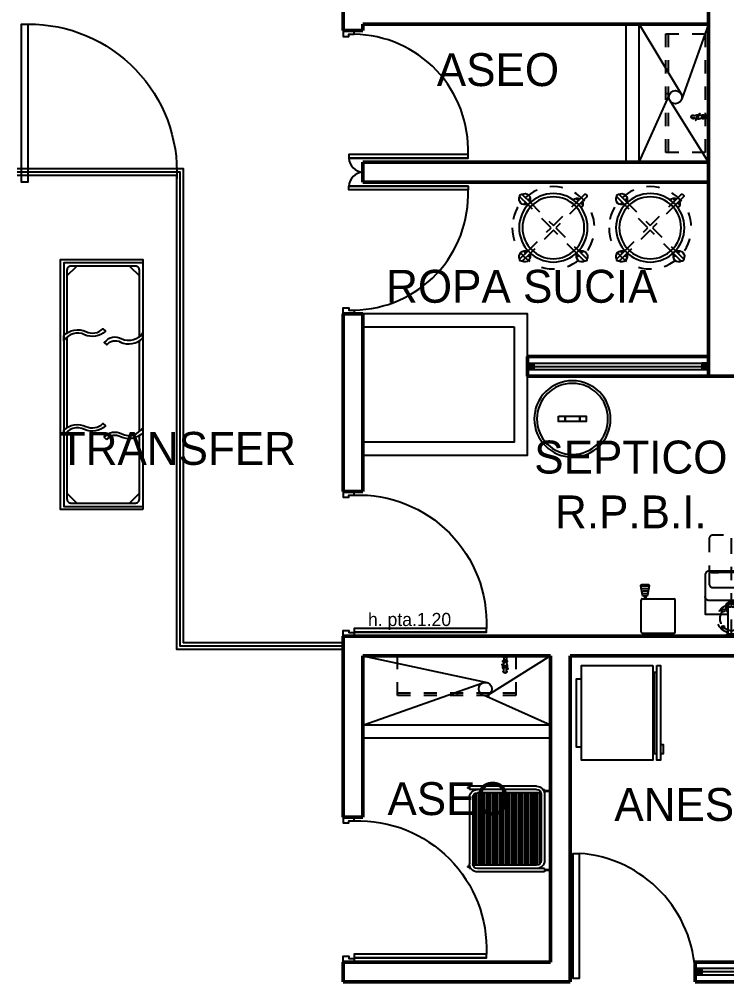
# Model space of a CAD drawing. Header units: millimetres. Extents: x 2523 to 2756, y 378 to 482.
# Drawn here: x 2580.59 to 2585.96, y 447.35 to 454.66 of the extents above; entities that cross this region are included whole.
import ezdxf

# ---------------------------------------------------------------- set-up
doc = ezdxf.new("R2010")
doc.units = ezdxf.units.MM
for name, pattern in [('DIVIDE5', [0.24, 0.12, -0.04, 0, -0.04, 0, -0.04]), ('H25', [0.06, 0.0375, -0.0225]), ('HIDDE30', [0.048, 0.03, -0.018]), ('HIDDEN5', [0.07, 0.04, -0.03])]:
    doc.linetypes.add(name, pattern=pattern)
for name, color, linetype in [('CANCEL', 6, 'Continuous'), ('DUROCK', 101, 'Continuous'), ('MOBILIARIO', 161, 'Continuous'), ('NOTAS', 2, 'Continuous'), ('PISOS', 1, 'Continuous'), ('PUERTAS', 2, 'Continuous'), ('TEXTOS', 3, 'Continuous')]:
    doc.layers.add(name, color=color, linetype=linetype)
doc.layers.add('MUROS', color=7, linetype='Continuous', lineweight=50)
doc.styles.add('BOLD', font='GOTHIC.TTF')
doc.styles.add('STYLE1', font='GOTHIC.TTF')

# ---------------------------------------------------------------- blocks, each defined once
blk = doc.blocks.new('PK95')
at = {"layer": 'CANCEL'}
blk.add_lwpolyline([(-0.9283, -0.025), (-0.9283, 0.925), (-0.8806, 0.925), (-0.8806, -0.025), (-0.9283, -0.025), (-0.9283, 0.915)], dxfattribs=at)
blk.add_arc((-0.9467, -0.0196), 0.9469, 1.18473, 85.99622, dxfattribs=at)
blk = doc.blocks.new('PK120')
at = {"layer": 'CANCEL'}
blk.add_lwpolyline([(1.1783, -0.025), (1.1783, 1.175), (1.1306, 1.175), (1.1306, -0.025), (1.1783, -0.025), (1.1783, 1.165)], dxfattribs=at)
blk.add_arc((1.1237, 0.0502), 1.1248, 89.65061, 182.55726, dxfattribs=at)
blk = doc.blocks.new('P110')
at = {"color": 2}
blk.add_lwpolyline([(0.0317, 1.0882), (0.0317, 0.0853), (0.0317, 1.0882), (0.0594, 1.0882), (0.0594, 0.0853), (0.0317, 0.0853)], close=True, dxfattribs=at)
for points in [[(0, 0.0161), (0, 0), (0.0432, 0), (0.0432, 0.0443), (0.0277, 0.0443), (0.0277, 0.0853), (0, 0.0853), (0, 0.0678)], [(1.1, 0.0161), (1.1, 0), (1.0568, 0), (1.0568, 0.0443), (1.0723, 0.0443), (1.0723, 0.0853), (1.1, 0.0853), (1.1, 0.0678)]]:
    blk.add_lwpolyline(points, dxfattribs=at)
at = {"color": 8}
blk.add_arc((0.0995, 0.1158), 0.9733, 358.20212, 92.36267, dxfattribs=at)
blk = doc.blocks.new('15720465')
at = {"color": 8, "linetype": 'DIVIDE5'}
blk.add_line((0, 0), (0, -0.823), dxfattribs=at)
blk.add_lwpolyline([(0.0304, -0.01, 0.418445), (0.0404, 0), (-0.0404, 0, 0.418445), (-0.0304, -0.01)], format="xyb", close=True)
for points in [[(-0.0279, -0.01), (-0.0279, -0.2139, 1), (0.0279, -0.2139), (0.0279, -0.01)], [(-0.0279, -0.162), (-0.2, -0.162), (-0.2, -0.459, 0.414214), (-0.17, -0.489), (0.17, -0.489, 0.414214), (0.2, -0.459), (0.2, -0.162), (0.0279, -0.162)], [(-0.2, -0.2958, -0.414214), (-0.17, -0.2658), (0.17, -0.2658, -0.414214), (0.2, -0.2958)], [(0.15, -0.479), (0.16, -0.479, 0.414214), (0.17, -0.469), (0.17, -0.3929, 0.414214), (0.14, -0.3629), (-0.14, -0.3629, 0.414214), (-0.17, -0.3929), (-0.17, -0.469, 0.414214), (-0.16, -0.479), (-0.15, -0.479)]]:
    blk.add_lwpolyline(points, format="xyb")
at = {"color": 8}
blk.add_lwpolyline([(-0.0279, -0.1879), (-0.0429, -0.2139), (-0.0215, -0.251), (0.0215, -0.251), (0.0429, -0.2139), (0.0279, -0.1879)], dxfattribs=at)
at = {"color": 8, "linetype": 'HIDDE30'}
blk.add_lwpolyline([(-0.15, -0.4805), (-0.17, -0.4805), (-0.17, -0.732, 0.414214), (-0.14, -0.762), (0.14, -0.762, 0.414214), (0.17, -0.732), (0.17, -0.4805), (0.15, -0.4805)], format="xyb", dxfattribs=at)
at = {"color": 8}
for points in [[(-0.15, -0.4835), (-0.1, -0.4835), (-0.1, -0.476), (-0.15, -0.476)], [(0.15, -0.4835), (0.1, -0.4835), (0.1, -0.476), (0.15, -0.476)]]:
    blk.add_lwpolyline(points, close=True, dxfattribs=at)
blk.add_lwpolyline([(-0.1, -0.479), (0.1, -0.479)])
at = {"color": 8, "linetype": 'HIDDE30'}
blk.add_lwpolyline([(0.1, -0.4805), (-0.1, -0.4805)], dxfattribs=at)
blk.add_circle((0, -0.127), 0.109, dxfattribs=at)
at = {"color": 8}
for centre in [(-0.0629, -0.0641), (0.0629, -0.0641), (-0.0629, -0.1899), (0.0629, -0.1899)]:
    blk.add_circle(centre, 0.01, dxfattribs=at)
at = {"color": 8, "linetype": 'HIDDE30'}
for start, end in [(141.44112, 218.55888), (51.44112, 128.55888), (321.44112, 38.55888), (231.44112, 308.55888)]:
    blk.add_arc((0, -0.127), 0.089, start, end, dxfattribs=at)
at = {"color": 8}
blk.add_arc((0, -0.2139), 0.0454, 130.56797, 49.43203, dxfattribs=at)
blk = doc.blocks.new('A$C190E7DBA')
at = {"layer": 'MOBILIARIO'}
for p, q in [((-0.0852, -0.0115), (-0.0852, 0.0107)), ((-0.0819, 0.006), (-0.0736, 0.006)), ((-0.0702, -0.0115), (-0.0702, 0.0107)), ((-0.0702, 0.01), (-0.0484, 0.01)), ((-0.0484, -0.0115), (-0.0484, 0.0107)), ((-0.0451, 0.006), (-0.0368, 0.006)), ((-0.0334, -0.0115), (-0.0334, 0.0107)), ((0.0027, 0.0022), (-0.0029, -0.0019)), ((0.0029, 0.0019), (-0.0027, -0.0022)), ((-0.0819, -0.0067), (-0.0736, -0.0067)), ((-0.0702, -0.01), (-0.0484, -0.01)), ((-0.0451, -0.0067), (-0.0368, -0.0067))]:
    blk.add_line(p, q, dxfattribs=at)
for points in [[(-0.0736, -0.0155, 0.763328), (-0.0736, -0.0067, 0.52558), (-0.0736, 0.006, 0.702359), (-0.0736, 0.0155), (-0.0819, 0.0155, 0.702359), (-0.0819, 0.006, 0.52558), (-0.0819, -0.0067, 0.763328), (-0.0819, -0.0155)], [(-0.0368, -0.0155, 0.763328), (-0.0368, -0.0067, 0.52558), (-0.0368, 0.006, 0.702359), (-0.0368, 0.0155), (-0.0451, 0.0155, 0.702359), (-0.0451, 0.006, 0.52558), (-0.0451, -0.0067, 0.763328), (-0.0451, -0.0155)], [(0.0143, -0.023), (0.0065, -0.0124, 0.162144), (0, -0.0075, -0.507847), (-0.0071, 0.0023, 0.162144), (-0.0098, 0.01), (-0.0175, 0.0207, -1), (-0.0143, 0.023), (-0.0065, 0.0124, 0.162144), (0, 0.0075, -0.507847), (0.0071, -0.0023, 0.162144), (0.0098, -0.01), (0.0175, -0.0207, -1)]]:
    blk.add_lwpolyline(points, format="xyb", close=True, dxfattribs=at)
for points in [[(-0.0334, 0.01), (-0.0251, 0.01, -0.081673), (-0.0135, 0.0152)], [(0.0123, -0.0136, 0.082287), (0.0213, -0.0095), (0.0385, -0.0095, 0.789474), (0.0385, 0.0095), (0.0213, 0.0095, 0.215191), (-0.0092, 0.0161)], [(-0.0334, -0.01), (-0.0251, -0.01, 0.247261), (0.0085, -0.0152)]]:
    blk.add_lwpolyline(points, format="xyb", dxfattribs=at)
blk.add_circle((0, 0), 0.00346, dxfattribs=at)
blk.add_arc((0.0362, 0), 0.0138, 223.63586, 136.36414, dxfattribs=at)
blk = doc.blocks.new('31910456')
at = {"color": 8, "linetype": 'H25'}
for p, q in [((35.567, 5.3042), (35.567, 5.057)), ((35.592, 5.057), (35.592, 5.3042)), ((35.567, 5.057), (35.3198, 5.057)), ((35.8392, 5.057), (35.592, 5.057)), ((35.3198, 5.032), (35.567, 5.032)), ((35.567, 5.032), (35.567, 4.7848)), ((35.592, 5.032), (35.8392, 5.032)), ((35.592, 4.7848), (35.592, 5.032))]:
    blk.add_line(p, q, dxfattribs=at)
at = {"color": 8}
for points in [[(35.592, 5.3042), (35.592, 5.387, 1), (35.567, 5.387), (35.567, 5.3042)], [(35.3198, 5.057), (35.237, 5.057, 1), (35.237, 5.032), (35.3198, 5.032)], [(35.8392, 5.032), (35.922, 5.032, 1), (35.922, 5.057), (35.8392, 5.057)], [(35.567, 4.7848), (35.567, 4.702, 1), (35.592, 4.702), (35.592, 4.7848)]]:
    blk.add_lwpolyline(points, format="xyb", dxfattribs=at)
at = {"color": 8, "linetype": 'H25'}
blk.add_circle((35.5795, 5.0445), 0.3125, dxfattribs=at)
for radius in [0.26, 0.235]:
    blk.add_circle((35.5795, 5.0445), radius)
for centre, start, end in [((35.5795, 5.352), 105.32201, 252.7553), ((35.5795, 5.352), 287.2447, 74.67799), ((35.3218, 5.0445), 88.52921, 162.7553), ((35.887, 5.0445), 15.32201, 162.7553), ((35.3218, 5.0445), 197.2447, 271.47079), ((35.887, 5.0445), 197.2447, 344.67799), ((35.5795, 4.737), 107.2447, 254.67799), ((35.5795, 4.737), 285.32201, 72.7553)]:
    blk.add_arc(centre, 0.0422, start, end)
at = {"color": 8}
for centre, start, end in [((35.5683, 5.2809), 91.54464, 115.98566), ((35.5906, 5.2809), 64.01434, 88.45536), ((35.2507, 5.0556), 1.54464, 25.98566), ((35.8158, 5.0556), 1.54464, 25.98566), ((35.2507, 5.0333), 334.01434, 358.45536), ((35.8158, 5.0333), 334.01434, 358.45536), ((35.5683, 4.8081), 244.01434, 268.45536), ((35.5906, 4.8081), 271.54464, 295.98566)]:
    blk.add_arc(centre, 0.05, start, end, dxfattribs=at)
blk = doc.blocks.new('31910803')
for p, q in [((0.05, 0.1875), (0.125, 0.2625)), ((1.3115, 0.2625), (0.6225, 0.2625)), ((1.775, 0.2625), (1.85, 0.1875)), ((0.05, -0.2125), (0.125, -0.2875)), ((1.85, -0.2125), (1.775, -0.2875)), ((0.5935, -0.2875), (1.2825, -0.2875))]:
    blk.add_line(p, q)
blk.add_lwpolyline([(0, -0.3125), (0, 0.3125), (1.9, 0.3125), (1.9, -0.3125)], close=True)
blk.add_lwpolyline([(1.875, -0.3125), (1.875, 0.2875), (0.025, 0.2875), (0.025, -0.3125)])
for points in [[(0.5915, 0.2625), (0.08, 0.2625, 0.414214), (0.05, 0.2325), (0.05, -0.2575, 0.414214), (0.08, -0.2875), (0.5625, -0.2875)], [(1.3134, -0.2875), (1.82, -0.2875, 0.414214), (1.85, -0.2575), (1.85, 0.2325, 0.414214), (1.82, 0.2625), (1.3424, 0.2625)]]:
    blk.add_lwpolyline(points, format="xyb")
for points in [[(0.609, 0.1286, 0.37824), (0.5629, 0.2875), (0.6025, 0.2875, -0.313502), (0.632, 0.1188, 0.309465), (0.6536, -0.0101), (0.6355, -0.029, -0.313297)], [(1.3225, 0.2875, -0.313502), (1.352, 0.1188, 0.309465), (1.3735, -0.0101), (1.3554, -0.029, -0.313297), (1.3289, 0.1286, 0.37824), (1.2829, 0.2875)], [(0.5314, -0.0399), (0.5495, -0.021, -0.370268), (0.576, -0.1536, 0.37824), (0.6221, -0.3125), (0.5825, -0.3125, -0.313502), (0.553, -0.1438, 0.381138)], [(1.342, -0.3125, -0.37824), (1.2959, -0.1536, 0.370268), (1.2695, -0.021), (1.2514, -0.0399, -0.381138), (1.2729, -0.1438, 0.313502), (1.3024, -0.3125)]]:
    blk.add_lwpolyline(points, format="xyb", close=True)
blk = doc.blocks.new('REFRI')
for p, q in [((0.05, 0.54), (0.05, 0.57)), ((0.05, 0.55), (0.67, 0.55)), ((0.67, 0.57), (0.67, 0.54))]:
    blk.add_line(p, q)
for points in [[(0, 0.57), (0, 0.6), (0.72, 0.6), (0.72, 0.57)], [(0, 0.54), (0.72, 0.54), (0.72, 0), (0, 0)]]:
    blk.add_lwpolyline(points, close=True)
for points in [[(0.6, 0.6), (0.6, 0.62), (0.67, 0.62), (0.67, 0.6)], [(0.62, 0), (0.62, -0.04), (0.1, -0.04), (0.1, 0)]]:
    blk.add_lwpolyline(points)
blk = doc.blocks.new('70130057')
at = {"linetype": 'HIDDEN5'}
for p, q in [((0, -0.28), (0.9, -0.28)), ((0.4541, -0.28), (0.4541, -0.3))]:
    blk.add_line(p, q, dxfattribs=at)
blk.add_lwpolyline([(0, -0.3), (0, 0), (0.9, 0), (0.9, -0.3)], close=True, dxfattribs=at)
blk = doc.blocks.new('1N-cir-endo-ceye$0$TOCOCIRUGIA$0$438')
at = {"linetype": 'Continuous'}
for p, q in [((-0.6, 0.302), (-0.6, 0.298)), ((-0.6, 0.302), (-0.57, 0.302)), ((-0.6, 0.298), (-0.57, 0.298)), ((-0.57, 0.2875), (-0.57, 0.3125)), ((-0.5587, 0.3125), (-0.57, 0.3125)), ((-0.51, 0.3375), (0, 0.3375)), ((-0.51, 0.3125), (0, 0.3125)), ((0, 0.3375), (0, 0.3125)), ((0, 0.327), (0.016, 0.327)), ((0, 0.323), (0.016, 0.323)), ((0.016, 0.327), (0.016, 0.323)), ((-0.57, 0.2875), (-0.5692, 0.2875)), ((-0.57, 0.2775), (-0.57, -0.2275)), ((-0.545, 0.2775), (-0.545, -0.2275)), ((-0.5435, 0.2875), (-0.06, 0.2875)), ((-0.529, 0.2875), (-0.529, -0.2569)), ((-0.513, 0.2875), (-0.513, -0.2624)), ((-0.497, 0.2875), (-0.497, -0.2625)), ((-0.481, 0.2875), (-0.481, -0.2625)), ((-0.465, 0.2875), (-0.465, -0.2625)), ((-0.449, 0.2875), (-0.449, -0.2625)), ((-0.433, 0.2875), (-0.433, -0.2625)), ((-0.417, 0.2875), (-0.417, -0.2625)), ((-0.401, 0.2875), (-0.401, -0.2625)), ((-0.385, 0.2875), (-0.385, -0.2625)), ((-0.369, 0.2875), (-0.369, -0.2625)), ((-0.353, 0.2875), (-0.353, -0.2625)), ((-0.337, 0.2875), (-0.337, -0.2625)), ((-0.321, 0.2875), (-0.321, -0.2625)), ((-0.305, 0.2875), (-0.305, -0.2625)), ((-0.289, 0.2875), (-0.289, -0.2625)), ((-0.273, 0.2875), (-0.273, -0.2625)), ((-0.257, 0.2875), (-0.257, -0.2625)), ((-0.241, 0.2875), (-0.241, -0.2625)), ((-0.225, 0.2875), (-0.225, -0.2625)), ((-0.209, 0.2875), (-0.209, -0.2625)), ((-0.193, 0.2875), (-0.193, -0.2625)), ((-0.177, 0.2875), (-0.177, -0.2625)), ((-0.161, 0.2875), (-0.161, -0.2625)), ((-0.145, 0.2875), (-0.145, -0.2625)), ((-0.129, 0.2875), (-0.129, -0.2625)), ((-0.113, 0.2875), (-0.113, -0.2625)), ((-0.097, 0.2875), (-0.097, -0.2625)), ((-0.081, 0.2875), (-0.081, -0.2625)), ((-0.065, 0.2875), (-0.065, -0.2625)), ((-0.049, 0.2857), (-0.049, -0.2625)), ((-0.033, 0.2748), (-0.033, -0.2625)), ((-0.025, 0.2525), (-0.025, -0.2525)), ((0, 0.2525), (0, -0.2525)), ((-0.57, -0.2875), (-0.06, -0.2875)), ((-0.57, -0.2875), (-0.57, -0.3125)), ((-0.51, -0.2625), (-0.0265, -0.2625)), ((-0.0113, -0.2875), (0, -0.2875)), ((-0.0008, -0.2625), (0, -0.2625)), ((0, -0.2625), (0, -0.2875)), ((0, -0.273), (0.016, -0.273)), ((0, -0.277), (0.016, -0.277)), ((0.016, -0.273), (0.016, -0.277)), ((-0.6, -0.298), (-0.6, -0.302)), ((-0.6, -0.298), (-0.57, -0.298)), ((-0.6, -0.302), (-0.57, -0.302)), ((-0.57, -0.3125), (-0.06, -0.3125))]:
    blk.add_line(p, q, dxfattribs=at)
for centre, radius, start, end in [((-0.51, 0.2775), 0.06, 90, 180), ((-0.51, 0.2775), 0.035, 90, 180), ((-0.06, 0.2525), 0.06, 0, 90), ((-0.06, 0.2525), 0.035, 0, 90), ((-0.51, -0.2275), 0.06, 180, 270), ((-0.51, -0.2275), 0.035, 180, 270), ((-0.06, -0.2525), 0.06, 270, 0), ((-0.06, -0.2525), 0.035, 270, 0)]:
    blk.add_arc(centre, radius, start, end, dxfattribs=at)
blk = doc.blocks.new('98740028')
for points in [[(-0.055, -0.27), (-0.105, -0.27), (-0.105, -0.31), (-0.055, -0.31)], [(0.055, -0.27), (-0.055, -0.27), (-0.055, -0.31), (0.055, -0.31)], [(0.105, -0.27), (0.055, -0.27), (0.055, -0.31), (0.105, -0.31)]]:
    blk.add_lwpolyline(points, close=True)
for radius in [0.29, 0.27]:
    blk.add_circle((0, -0.29), radius)
blk = doc.blocks.new('BPED')
at = {"layer": 'MOBILIARIO'}
for p, q in [((0, -0.12), (0, 0.12)), ((0.25, 0.13), (0.01, 0.13)), ((0.26, -0.12), (0.26, 0.12)), ((-0.0957, -0.0756), (-0.0957, -0.1233)), ((-0.0767, -0.0787), (-0.0767, -0.1202)), ((-0.0576, -0.0818), (-0.0576, -0.1171)), ((-0.0385, -0.0849), (-0.0385, -0.114)), ((-0.0203, -0.0933), (0, -0.0933)), ((-0.0203, -0.1046), (0, -0.1046)), ((0.25, -0.13), (0.01, -0.13))]:
    blk.add_line(p, q, dxfattribs=at)
blk.add_lwpolyline([(-0.0203, -0.1093, -0.367747), (-0.0287, -0.1192), (-0.0984, -0.1305, -0.462259), (-0.11, -0.1207), (-0.11, -0.0782, -0.462259), (-0.0984, -0.0683), (-0.0287, -0.0797, -0.367747), (-0.0203, -0.0896)], format="xyb", close=True, dxfattribs=at)
for centre, start, end in [((0.01, 0.12), 90, 180), ((0.25, 0.12), 0, 90), ((0.01, -0.12), 180, 270), ((0.25, -0.12), 270, 0)]:
    blk.add_arc(centre, 0.01, start, end, dxfattribs=at)

msp = doc.modelspace()

# ---------------------------------------------------------------- linework, layer by layer
at = {"color": 2}
for points in [[(2583.0667, 454.5743), (2583.0505, 454.5743), (2583.0505, 454.5311), (2583.0948, 454.5311), (2583.0948, 454.5466), (2583.1358, 454.5466), (2583.1358, 454.5743), (2583.1183, 454.5743)], [(2583.0667, 452.4243), (2583.0505, 452.4243), (2583.0505, 452.4675), (2583.0948, 452.4675), (2583.0948, 452.452), (2583.1358, 452.452), (2583.1358, 452.4243), (2583.1183, 452.4243)]]:
    msp.add_lwpolyline(points, dxfattribs=at)
for points in [[(2583.9996, 453.606), (2583.0946, 453.606), (2583.9996, 453.606), (2583.9996, 453.6337), (2583.0946, 453.6337), (2583.0946, 453.606)], [(2583.9996, 453.3927), (2583.0946, 453.3927), (2583.9996, 453.3927), (2583.9996, 453.3649), (2583.0946, 453.3649), (2583.0946, 453.3927)]]:
    msp.add_lwpolyline(points, close=True, dxfattribs=at)
at = {"color": 8}
for centre, start, end in [((2583.1217, 453.6682), 357.75386, 89.08157), ((2583.1217, 453.3304), 270.91843, 2.24614)]:
    msp.add_arc(centre, 0.8786, start, end, dxfattribs=at)
at = {"color": 2}
for centre, start, end in [((2583.2089, 453.6136), 183.83703, 265.79415), ((2583.2089, 453.385), 94.20585, 176.16297)]:
    msp.add_arc(centre, 0.1146, start, end, dxfattribs=at)
at = {"layer": 'CANCEL'}
for p, q in [((2584.4505, 452.0493), (2585.8255, 452.0493)), ((2584.4505, 452.0243), (2585.8255, 452.0243)), ((2584.4505, 451.9993), (2585.8255, 451.9993)), ((2588.6255, 447.4493), (2585.7255, 447.4493)), ((2588.6255, 447.4243), (2585.7255, 447.4243)), ((2588.6255, 447.3993), (2585.7255, 447.3993))]:
    msp.add_line(p, q, dxfattribs=at)
for points in [[(2583.0507, 449.9243), (2581.8382, 449.9241), (2581.8382, 453.5243), (2580.5755, 453.5243)], [(2583.0505, 449.8993), (2581.813, 449.8993), (2581.813, 453.4993), (2580.5755, 453.4993)], [(2583.0504, 449.8743), (2581.7879, 449.8745), (2581.7879, 453.4743), (2580.5755, 453.4743)]]:
    msp.add_lwpolyline(points, dxfattribs=at)
for points in [[(2584.4505, 451.9993), (2584.4505, 452.0493), (2584.5005, 452.0493), (2584.5005, 451.9993)], [(2585.8255, 451.9993), (2585.8255, 452.0493), (2585.7755, 452.0493), (2585.7755, 451.9993)], [(2585.7255, 447.3993), (2585.7255, 447.4493), (2585.7755, 447.4493), (2585.7755, 447.3993)]]:
    msp.add_lwpolyline(points, close=True, dxfattribs=at)
for points in [[(2584.4505, 451.9993), (2584.4505, 452.0493), (2584.5005, 451.9993), (2584.5005, 452.0493)], [(2585.8255, 451.9993), (2585.8255, 452.0493), (2585.7755, 451.9993), (2585.7755, 452.0493)], [(2585.7255, 447.3993), (2585.7255, 447.4493), (2585.7755, 447.3993), (2585.7755, 447.4493)]]:
    msp.add_solid(points, dxfattribs=at)
at = {"layer": 'DUROCK'}
for points in [[(2583.2005, 451.3493), (2584.4505, 451.3493), (2584.4505, 452.4243), (2583.2005, 452.4243)], [(2584.3505, 452.3243), (2584.3505, 451.4493), (2583.2005, 451.4493)], [(2583.2005, 452.3243), (2584.3505, 452.3243)]]:
    msp.add_lwpolyline(points, dxfattribs=at)
at = {"layer": 'MOBILIARIO'}
for p, q in [((2585.3005, 454.6243), (2585.6208, 454.0887)), ((2585.8255, 454.6243), (2585.623, 454.0557)), ((2585.3005, 453.5743), (2585.5267, 454.0825)), ((2585.8255, 453.5743), (2585.5289, 454.0494)), ((2583.2005, 449.8243), (2584.1442, 449.6218)), ((2584.6255, 449.8243), (2584.1504, 449.5276)), ((2583.2005, 449.2993), (2584.1111, 449.6196)), ((2584.6255, 449.2993), (2584.1174, 449.5254))]:
    msp.add_line(p, q, dxfattribs=at)
for centre in [(2585.5748, 454.0691), (2584.1308, 449.5736)]:
    msp.add_circle(centre, 0.05, dxfattribs=at)
at = {"layer": 'MUROS'}
for p, q in [((2585.8255, 459.2993), (2585.8255, 451.9493)), ((2583.0505, 454.7743), (2583.0505, 454.6243)), ((2583.0505, 454.5743), (2583.0505, 454.7743)), ((2583.0505, 454.5743), (2583.2005, 454.5743)), ((2583.2005, 454.6243), (2585.8255, 454.6243)), ((2583.2005, 454.6243), (2583.2005, 454.5743)), ((2583.2005, 453.5743), (2583.2005, 453.4243)), ((2583.2005, 453.4243), (2583.2005, 453.5743)), ((2585.8255, 453.5743), (2583.2005, 453.5743)), ((2583.2005, 453.4243), (2585.8255, 453.4243)), ((2583.0505, 452.4243), (2583.0505, 451.0743)), ((2583.0505, 452.4243), (2583.2005, 452.4243)), ((2583.2005, 451.0743), (2583.2005, 452.4243)), ((2584.4505, 452.0993), (2584.4505, 451.9493)), ((2585.8255, 451.9493), (2588.6755, 451.9493)), ((2583.2005, 451.0743), (2583.0505, 451.0743)), ((2583.0505, 449.9743), (2583.0505, 448.5993)), ((2588.5255, 449.9743), (2583.0505, 449.9743)), ((2583.2005, 448.5993), (2583.2005, 449.8243)), ((2583.2005, 449.8243), (2584.6255, 449.8243)), ((2584.6255, 449.8243), (2584.6255, 447.4993)), ((2584.7755, 447.3493), (2584.7755, 449.8243)), ((2584.7755, 449.8243), (2588.6755, 449.8243)), ((2583.2005, 448.5993), (2583.0505, 448.5993)), ((2583.0505, 447.4993), (2583.0505, 447.3493)), ((2584.6255, 447.4993), (2583.0505, 447.4993)), ((2584.7755, 447.3493), (2583.0505, 447.3493))]:
    msp.add_line(p, q, dxfattribs=at)
at = {"layer": 'MUROS', "color": 2}
for p, q in [((2584.4505, 452.0993), (2585.8255, 452.0993)), ((2584.4505, 451.9493), (2585.8255, 451.9493)), ((2588.5255, 447.4993), (2585.7255, 447.4993)), ((2585.7255, 447.3493), (2585.7255, 447.4993)), ((2588.6755, 447.3493), (2585.7255, 447.3493))]:
    msp.add_line(p, q, dxfattribs=at)
at = {"layer": 'PISOS'}
for p, q in [((2585.2005, 453.5743), (2585.2005, 454.6243)), ((2585.3005, 453.5743), (2585.3005, 454.6243)), ((2584.6255, 449.2993), (2583.2005, 449.2993)), ((2584.6255, 449.1993), (2583.2005, 449.1993))]:
    msp.add_line(p, q, dxfattribs=at)

# ---------------------------------------------------------------- block references
at = {"layer": 'CANCEL', "xscale": -1}
msp.add_blockref('PK120', (2581.787, 453.4493), dxfattribs=at)
at = {"layer": 'CANCEL'}
msp.add_blockref('PK95', (2585.7255, 447.3993), dxfattribs=at)
at = {"layer": 'MOBILIARIO'}
for name, p, rotation in [('70130057', (2585.8009, 454.5493), 270), ('31910803', (2581.2156, 450.9357), 90), ('15720465', (2586.0003, 449.9802), 180), ('REFRI', (2584.8625, 449.7515, 5.269), 270)]:
    msp.add_blockref(name, p, dxfattribs=dict(at, rotation=rotation))
at = {"layer": 'MOBILIARIO', "xscale": -1}
for name, p, rotation in [('A$C190E7DBA', (2585.744, 453.9191), 359.9999999998828), ('31910456', (2613.3733, 474.6683), 44.99999860538269), ('31910456', (2614.109, 474.6683), 44.99999860538269), ('A$C190E7DBA', (2584.2807, 449.7427), 89.99999999994787)]:
    msp.add_blockref(name, p, dxfattribs=dict(at, rotation=rotation))
for name, p in [('98740028', (2584.7927, 451.915)), ('1N-cir-endo-ceye$0$TOCOCIRUGIA$0$438', (2584.0104, 448.4968))]:
    msp.add_blockref(name, p, dxfattribs=at)
at = {"layer": 'MOBILIARIO', "linetype": 'ByBlock', "extrusion": (0, 0, -1), "xscale": -1, "zscale": -1, "rotation": 89.99995652896106}
msp.add_blockref('BPED', (-2585.4435, 450.2582), dxfattribs=at)
at = {"layer": 'MOBILIARIO'}
msp.add_blockref('70130057', (2583.463, 449.8243), dxfattribs=at)
at = {"layer": 'PUERTAS', "xscale": -1}
for p, rotation in [((2583.0505, 449.9743), 270), ((2583.0505, 447.4993), 270.0000000002378)]:
    msp.add_blockref('P110', p, dxfattribs=dict(at, rotation=rotation))

# ---------------------------------------------------------------- texts
at = {"layer": 'NOTAS', "insert": (2583.2394, 450.0213), "char_height": 0.1, "attachment_point": 7, "style": 'BOLD'}
msp.add_mtext('h. pta.1.20', dxfattribs=at)
at = {"layer": 'TEXTOS', "char_height": 0.25, "attachment_point": 5, "style": 'STYLE1'}
for s, insert, width in [('ASEO', (2584.2269, 454.2765), 2.925303), ('ROPA SUCIA', (2584.4082, 452.6306), 3.650599), ('TRANSFER', (2581.7916, 451.3993), 2.925303), ('SEPTICO\\PR.P.B.I.', (2585.2364, 451.1267), 3.150303), ('ASEO', (2583.8519, 448.7385), 2.925303), ('ANESTESIA', (2586.0489, 448.6943), 2.625303)]:
    msp.add_mtext(s, dxfattribs=dict(at, insert=insert, width=width))

doc.saveas('drawing.dxf')
